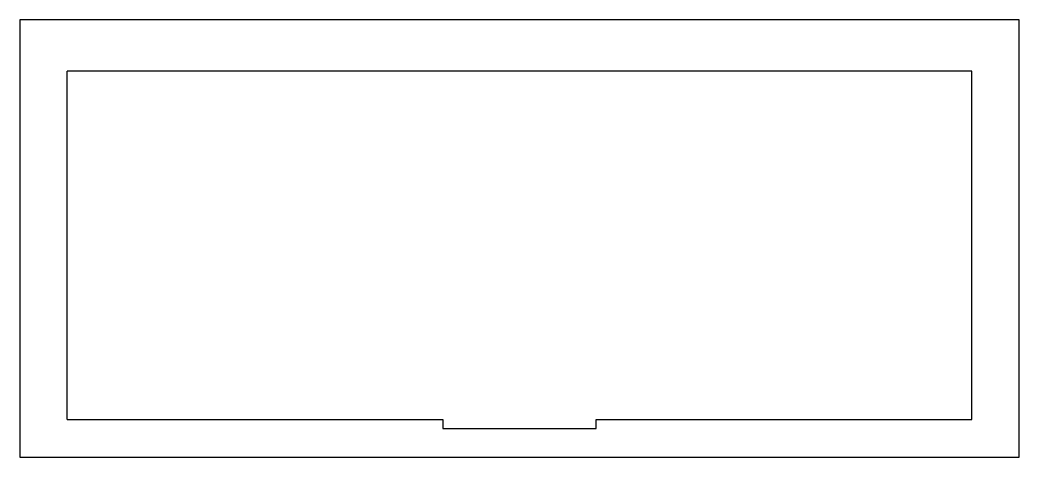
# Model space of a CAD drawing. Header units: millimetres. Extents: x -22 to 218, y -85 to 20.
import ezdxf

# ---------------------------------------------------------------- set-up
doc = ezdxf.new("R2010")
doc.units = ezdxf.units.MM

msp = doc.modelspace()

# ---------------------------------------------------------------- linework, layer by layer
for p, q in [((217.65, 20.13), (-22.35, 20.13)), ((-22.35, 20.13), (-22.35, -84.87)), ((217.65, -84.87), (217.65, 20.13)), ((206.35, 7.87), (-11.05, 7.87)), ((-11.05, -75.85), (-11.05, 7.87)), ((206.35, -75.85), (206.35, 7.87)), ((-11.05, -75.85), (79.2, -75.85)), ((79.2, -75.85), (79.2, -78)), ((116.1, -75.85), (206.35, -75.85)), ((116.1, -78), (116.1, -75.85)), ((79.2, -78), (116.1, -78)), ((-22.35, -84.87), (217.65, -84.87))]:
    msp.add_line(p, q)

doc.saveas('drawing.dxf')
